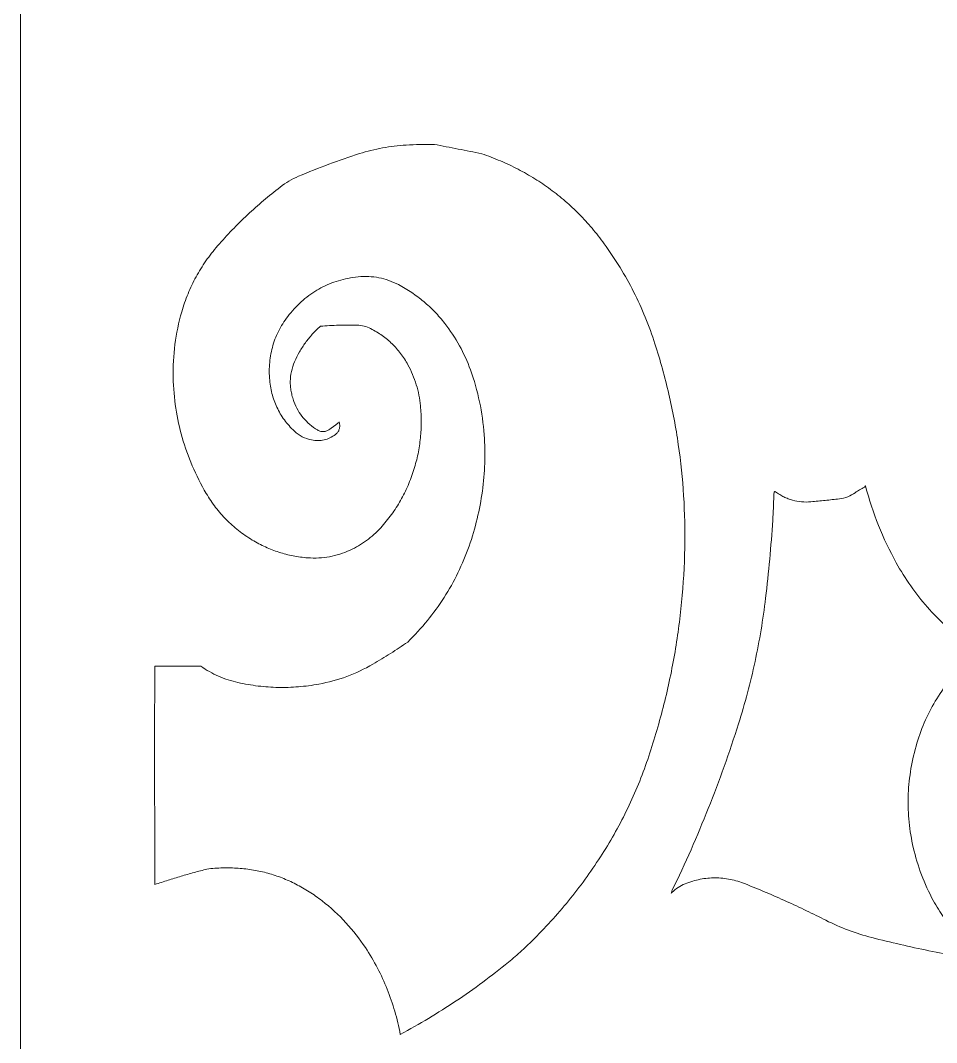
# Model space of a CAD drawing. Header units: centimetres. Extents: x -8.7 to 3.9, y -9.4 to 10.8.
# Drawn here: x -8.694 to -5.885, y 3.735 to 6.869 of the extents above; entities that cross this region are included whole.
import ezdxf

# ---------------------------------------------------------------- set-up
doc = ezdxf.new("R2010")
doc.units = ezdxf.units.CM
doc.header["$MEASUREMENT"] = 0
doc.layers.add('layer 1', color=7, linetype='Continuous')

msp = doc.modelspace()

# ---------------------------------------------------------------- linework, layer by layer
at = {"layer": 'layer 1', "color": 242, "lineweight": 9}
for points, knots in [([(-8.69351, 10.76315), (-8.69351, 10.76315), (-8.69351, -9.44244), (-8.69351, -9.44244), (-8.69351, -9.44244), (-8.69351, -9.44244), (-3.0756, -9.44244), (-3.0756, -9.44244), (-3.0756, -9.44244), (-3.0756, -9.44244), (-3.0756, 10.76315), (-3.0756, 10.76315), (-3.0756, 10.76315), (-3.0756, 10.76315), (-8.69351, 10.76315), (-8.69351, 10.76315)], [0, 0, 0, 0, 0.2, 0.2, 0.2, 0.2, 0.4, 0.4, 0.4, 0.4, 0.6, 0.6, 0.6, 0.6, 1, 1, 1, 1]), ([(-7.52883, 3.76046), (-7.53328, 3.78439), (-7.53889, 3.80806), (-7.54566, 3.83141), (-7.54566, 3.83141), (-7.55227, 3.85428), (-7.56005, 3.87679), (-7.5689, 3.89888), (-7.5689, 3.89888), (-7.57778, 3.92099), (-7.58777, 3.9426), (-7.59881, 3.96371), (-7.59881, 3.96371), (-7.61003, 3.98519), (-7.62234, 4.0061), (-7.63564, 4.02638), (-7.63564, 4.02638), (-7.65338, 4.05342), (-7.67336, 4.07893), (-7.69534, 4.10263), (-7.69534, 4.10263), (-7.71788, 4.12695), (-7.74236, 4.14937), (-7.76855, 4.1697), (-7.76855, 4.1697), (-7.77502, 4.17473), (-7.78161, 4.17961), (-7.7883, 4.18434), (-7.7883, 4.18434), (-7.79479, 4.18892), (-7.80138, 4.19334), (-7.80807, 4.19762), (-7.80807, 4.19762), (-7.81479, 4.2019), (-7.82158, 4.20602), (-7.82847, 4.20997), (-7.82847, 4.20997), (-7.83519, 4.21382), (-7.84203, 4.21752), (-7.84893, 4.22104), (-7.84893, 4.22104), (-7.86274, 4.22809), (-7.87688, 4.23443), (-7.89129, 4.24006), (-7.89129, 4.24006), (-7.90548, 4.24557), (-7.91992, 4.25038), (-7.93461, 4.25443), (-7.93461, 4.25443), (-7.94928, 4.25848), (-7.96415, 4.26177), (-7.97914, 4.26431), (-7.97914, 4.26431), (-7.99451, 4.2669), (-8.01001, 4.26874), (-8.02556, 4.26982), (-8.02556, 4.26982), (-8.03335, 4.27035), (-8.04115, 4.2707), (-8.04895, 4.27085), (-8.04895, 4.27085), (-8.05698, 4.271), (-8.065, 4.27098), (-8.073, 4.27078), (-8.073, 4.27078), (-8.08103, 4.27055), (-8.08903, 4.27015), (-8.09703, 4.26957), (-8.09703, 4.26957), (-8.1053, 4.26897), (-8.11356, 4.26819), (-8.12178, 4.26723), (-8.12178, 4.26723), (-8.13496, 4.26381), (-8.14812, 4.26029), (-8.16125, 4.25664), (-8.16125, 4.25664), (-8.17459, 4.25292), (-8.1879, 4.24909), (-8.20118, 4.24514), (-8.20118, 4.24514), (-8.21446, 4.24122), (-8.22772, 4.23714), (-8.24093, 4.23299), (-8.24093, 4.23299), (-8.25439, 4.22874), (-8.26779, 4.22439), (-8.28118, 4.21991), (-8.28118, 4.21991), (-8.28143, 4.27584), (-8.28163, 4.33176), (-8.28178, 4.38768), (-8.28178, 4.38768), (-8.28191, 4.44348), (-8.28201, 4.49928), (-8.28206, 4.55508), (-8.28206, 4.55508), (-8.28208, 4.61088), (-8.28208, 4.66668), (-8.28203, 4.72248), (-8.28203, 4.72248), (-8.28196, 4.77815), (-8.28186, 4.83382), (-8.28168, 4.88949), (-8.28168, 4.88949), (-8.28168, 4.88949), (-8.1406, 4.88917), (-8.1406, 4.88917), (-8.1406, 4.88917), (-8.12342, 4.87717), (-8.10508, 4.86688), (-8.08591, 4.85845), (-8.08591, 4.85845), (-8.06679, 4.85002), (-8.04689, 4.84351), (-8.02651, 4.83898), (-8.02651, 4.83898), (-8.00606, 4.83443), (-7.98535, 4.83088), (-7.96455, 4.82836), (-7.96455, 4.82836), (-7.9441, 4.8259), (-7.92357, 4.82446), (-7.90299, 4.82406), (-7.90299, 4.82406), (-7.88241, 4.82366), (-7.86181, 4.82431), (-7.8413, 4.82597), (-7.8413, 4.82597), (-7.82035, 4.82768), (-7.79949, 4.83043), (-7.77879, 4.83417), (-7.77879, 4.83417), (-7.74951, 4.83948), (-7.7207, 4.84736), (-7.69278, 4.85765), (-7.69278, 4.85765), (-7.66515, 4.86781), (-7.63846, 4.88039), (-7.61305, 4.89523), (-7.61305, 4.89523), (-7.59476, 4.90592), (-7.57668, 4.91694), (-7.55879, 4.92829), (-7.55879, 4.92829), (-7.54105, 4.93956), (-7.52352, 4.95116), (-7.50621, 4.9631), (-7.50621, 4.9631), (-7.48478, 4.98401), (-7.46453, 5.00612), (-7.44558, 5.02929), (-7.44558, 5.02929), (-7.42724, 5.05173), (-7.41021, 5.07521), (-7.39459, 5.09961), (-7.39459, 5.09961), (-7.37897, 5.12401), (-7.36478, 5.14929), (-7.35212, 5.17536), (-7.35212, 5.17536), (-7.33919, 5.20195), (-7.3278, 5.22924), (-7.31798, 5.25714), (-7.31798, 5.25714), (-7.30827, 5.28474), (-7.29997, 5.31282), (-7.29308, 5.34124), (-7.29308, 5.34124), (-7.28634, 5.36904), (-7.28105, 5.39717), (-7.2772, 5.42549), (-7.2772, 5.42549), (-7.27336, 5.45385), (-7.27097, 5.48237), (-7.27003, 5.51095), (-7.27003, 5.51095), (-7.2691, 5.54009), (-7.26963, 5.56927), (-7.27164, 5.59835), (-7.27164, 5.59835), (-7.27401, 5.63239), (-7.27874, 5.66622), (-7.28581, 5.69961), (-7.28581, 5.69961), (-7.29285, 5.73289), (-7.30224, 5.76564), (-7.31388, 5.79764), (-7.31388, 5.79764), (-7.32314, 5.82308), (-7.33439, 5.84773), (-7.34747, 5.87143), (-7.34747, 5.87143), (-7.3607, 5.89533), (-7.37575, 5.91817), (-7.3925, 5.93976), (-7.3925, 5.93976), (-7.40211, 5.95214), (-7.41235, 5.96398), (-7.42322, 5.97528), (-7.42322, 5.97528), (-7.43388, 5.98637), (-7.44513, 5.99686), (-7.45693, 6.00675), (-7.45693, 6.00675), (-7.46873, 6.01661), (-7.48105, 6.02585), (-7.49386, 6.0344), (-7.49386, 6.0344), (-7.50699, 6.04318), (-7.5206, 6.05128), (-7.53459, 6.05865), (-7.53459, 6.05865), (-7.54417, 6.06368), (-7.55411, 6.06803), (-7.56432, 6.07166), (-7.56432, 6.07166), (-7.57416, 6.07513), (-7.58427, 6.07787), (-7.59451, 6.07983), (-7.59451, 6.07983), (-7.60478, 6.08182), (-7.61517, 6.08303), (-7.62558, 6.08346), (-7.62558, 6.08346), (-7.63655, 6.08391), (-7.64754, 6.08358), (-7.65846, 6.08247), (-7.65846, 6.08247), (-7.66883, 6.08142), (-7.67914, 6.07991), (-7.68936, 6.07792), (-7.68936, 6.07792), (-7.69904, 6.07603), (-7.70865, 6.07367), (-7.71811, 6.07088), (-7.71811, 6.07088), (-7.72757, 6.06806), (-7.73688, 6.06479), (-7.74601, 6.06104), (-7.74601, 6.06104), (-7.75499, 6.05737), (-7.7638, 6.05324), (-7.77235, 6.04866), (-7.77235, 6.04866), (-7.78093, 6.04408), (-7.78925, 6.0391), (-7.7973, 6.03369), (-7.7973, 6.03369), (-7.80556, 6.02814), (-7.81353, 6.0222), (-7.8212, 6.01586), (-7.8212, 6.01586), (-7.82888, 6.00952), (-7.83625, 6.00283), (-7.84329, 5.99581), (-7.84329, 5.99581), (-7.85076, 5.98834), (-7.85791, 5.98056), (-7.86468, 5.97246), (-7.86468, 5.97246), (-7.87074, 5.96522), (-7.87647, 5.95769), (-7.88186, 5.94995), (-7.88186, 5.94995), (-7.88697, 5.94263), (-7.89172, 5.93505), (-7.8961, 5.92725), (-7.8961, 5.92725), (-7.90047, 5.91948), (-7.90447, 5.91148), (-7.90805, 5.90331), (-7.90805, 5.90331), (-7.91157, 5.89531), (-7.91469, 5.88713), (-7.91741, 5.8788), (-7.91741, 5.8788), (-7.9201, 5.87047), (-7.92239, 5.86202), (-7.92422, 5.85347), (-7.92422, 5.85347), (-7.92611, 5.84474), (-7.92757, 5.83593), (-7.9286, 5.82708), (-7.9286, 5.82708), (-7.92961, 5.8182), (-7.93021, 5.80929), (-7.93039, 5.80036), (-7.93039, 5.80036), (-7.93059, 5.79093), (-7.93036, 5.78149), (-7.92968, 5.77206), (-7.92968, 5.77206), (-7.92913, 5.76398), (-7.92822, 5.75591), (-7.92696, 5.74791), (-7.92696, 5.74791), (-7.92578, 5.74034), (-7.92425, 5.73284), (-7.92239, 5.72542), (-7.92239, 5.72542), (-7.9205, 5.718), (-7.91829, 5.71068), (-7.91574, 5.70346), (-7.91574, 5.70346), (-7.91323, 5.69641), (-7.91041, 5.68952), (-7.90724, 5.68275), (-7.90724, 5.68275), (-7.90407, 5.67601), (-7.90058, 5.66942), (-7.89675, 5.663), (-7.89675, 5.663), (-7.8929, 5.65651), (-7.88873, 5.6502), (-7.88427, 5.64411), (-7.88427, 5.64411), (-7.8798, 5.63802), (-7.87504, 5.63216), (-7.87003, 5.6265), (-7.87003, 5.6265), (-7.86478, 5.62059), (-7.85924, 5.6149), (-7.85348, 5.60947), (-7.85348, 5.60947), (-7.84631, 5.60275), (-7.83824, 5.59707), (-7.82951, 5.59259), (-7.82951, 5.59259), (-7.82058, 5.58801), (-7.81107, 5.58469), (-7.80123, 5.58273), (-7.80123, 5.58273), (-7.79456, 5.58139), (-7.78777, 5.58074), (-7.78098, 5.58076), (-7.78098, 5.58076), (-7.77476, 5.58079), (-7.76855, 5.58152), (-7.76249, 5.5829), (-7.76249, 5.5829), (-7.75642, 5.58429), (-7.75054, 5.58632), (-7.7449, 5.58899), (-7.7449, 5.58899), (-7.73874, 5.59193), (-7.73288, 5.59548), (-7.72739, 5.59958), (-7.72739, 5.59958), (-7.72465, 5.60164), (-7.72224, 5.60411), (-7.72025, 5.6069), (-7.72025, 5.6069), (-7.71836, 5.60952), (-7.71693, 5.61241), (-7.716, 5.61551), (-7.716, 5.61551), (-7.71549, 5.61707), (-7.71514, 5.6187), (-7.71491, 5.62034), (-7.71491, 5.62034), (-7.71464, 5.62215), (-7.71449, 5.62398), (-7.71446, 5.62582), (-7.71446, 5.62582), (-7.71446, 5.62768), (-7.71454, 5.62952), (-7.71474, 5.63136), (-7.71474, 5.63136), (-7.71497, 5.63352), (-7.71532, 5.63563), (-7.71575, 5.63775), (-7.71575, 5.63775), (-7.71683, 5.63689), (-7.71788, 5.63601), (-7.71897, 5.63515), (-7.71897, 5.63515), (-7.72012, 5.63422), (-7.72125, 5.63332), (-7.72239, 5.63241), (-7.72239, 5.63241), (-7.72354, 5.63153), (-7.7247, 5.63063), (-7.72583, 5.62972), (-7.72583, 5.62972), (-7.72707, 5.62879), (-7.72827, 5.62786), (-7.72951, 5.62693), (-7.72951, 5.62693), (-7.72951, 5.62693), (-7.74503, 5.61541), (-7.74503, 5.61541), (-7.74503, 5.61541), (-7.74659, 5.6143), (-7.74822, 5.61327), (-7.74991, 5.61234), (-7.74991, 5.61234), (-7.75137, 5.61151), (-7.75288, 5.6108), (-7.75444, 5.6102), (-7.75444, 5.6102), (-7.756, 5.60959), (-7.75761, 5.60912), (-7.75924, 5.60874), (-7.75924, 5.60874), (-7.76075, 5.60841), (-7.76231, 5.60819), (-7.76387, 5.60809), (-7.76387, 5.60809), (-7.76694, 5.60791), (-7.77001, 5.60824), (-7.77295, 5.60904), (-7.77295, 5.60904), (-7.77642, 5.60997), (-7.77972, 5.61138), (-7.78281, 5.61324), (-7.78281, 5.61324), (-7.79122, 5.61825), (-7.79917, 5.62398), (-7.80661, 5.63032), (-7.80661, 5.63032), (-7.81371, 5.63636), (-7.82027, 5.643), (-7.82621, 5.65017), (-7.82621, 5.65017), (-7.83215, 5.65734), (-7.83746, 5.66502), (-7.84208, 5.67312), (-7.84208, 5.67312), (-7.84702, 5.68175), (-7.85127, 5.69078), (-7.85474, 5.70011), (-7.85474, 5.70011), (-7.8567, 5.70537), (-7.85844, 5.71068), (-7.85995, 5.71606), (-7.85995, 5.71606), (-7.86135, 5.72112), (-7.86254, 5.72622), (-7.86347, 5.73138), (-7.86347, 5.73138), (-7.8644, 5.73654), (-7.8651, 5.74175), (-7.86553, 5.74698), (-7.86553, 5.74698), (-7.86596, 5.75203), (-7.86613, 5.75712), (-7.86606, 5.7622), (-7.86606, 5.7622), (-7.86588, 5.77226), (-7.86473, 5.78227), (-7.86256, 5.79211), (-7.86256, 5.79211), (-7.86027, 5.80247), (-7.857, 5.81261), (-7.8528, 5.82237), (-7.8528, 5.82237), (-7.84837, 5.83266), (-7.84337, 5.8427), (-7.83783, 5.85246), (-7.83783, 5.85246), (-7.83232, 5.86215), (-7.82626, 5.87153), (-7.81969, 5.88056), (-7.81969, 5.88056), (-7.81315, 5.88959), (-7.80608, 5.89825), (-7.79859, 5.9065), (-7.79859, 5.9065), (-7.79076, 5.91513), (-7.78249, 5.92333), (-7.77378, 5.93108), (-7.77378, 5.93108), (-7.75509, 5.93269), (-7.73632, 5.9338), (-7.71756, 5.93435), (-7.71756, 5.93435), (-7.69861, 5.93493), (-7.67967, 5.93498), (-7.66073, 5.93447), (-7.66073, 5.93447), (-7.65371, 5.9343), (-7.64674, 5.93334), (-7.63995, 5.93158), (-7.63995, 5.93158), (-7.63295, 5.9298), (-7.62616, 5.92723), (-7.61969, 5.92396), (-7.61969, 5.92396), (-7.60734, 5.91769), (-7.59547, 5.91053), (-7.58417, 5.90253), (-7.58417, 5.90253), (-7.57343, 5.8949), (-7.56329, 5.8865), (-7.55383, 5.87732), (-7.55383, 5.87732), (-7.5444, 5.86816), (-7.53567, 5.85827), (-7.52775, 5.84776), (-7.52775, 5.84776), (-7.51949, 5.83681), (-7.51207, 5.82524), (-7.50553, 5.81319), (-7.50553, 5.81319), (-7.49497, 5.79367), (-7.48636, 5.77317), (-7.47985, 5.75196), (-7.47985, 5.75196), (-7.47341, 5.7309), (-7.46908, 5.70924), (-7.46694, 5.68733), (-7.46694, 5.68733), (-7.46536, 5.6708), (-7.46455, 5.65417), (-7.46458, 5.63757), (-7.46458, 5.63757), (-7.4646, 5.62127), (-7.46546, 5.60497), (-7.46712, 5.58874), (-7.46712, 5.58874), (-7.46878, 5.57251), (-7.47124, 5.55639), (-7.47451, 5.54041), (-7.47451, 5.54041), (-7.47786, 5.52411), (-7.48201, 5.50798), (-7.48692, 5.49206), (-7.48692, 5.49206), (-7.4921, 5.47536), (-7.49819, 5.45893), (-7.50513, 5.44288), (-7.50513, 5.44288), (-7.5119, 5.4272), (-7.51954, 5.41193), (-7.528, 5.39712), (-7.528, 5.39712), (-7.53647, 5.3823), (-7.54576, 5.36796), (-7.5558, 5.35417), (-7.5558, 5.35417), (-7.56611, 5.34006), (-7.57715, 5.32653), (-7.5889, 5.31359), (-7.5889, 5.31359), (-7.60206, 5.29915), (-7.6166, 5.28607), (-7.63235, 5.2745), (-7.63235, 5.2745), (-7.64815, 5.26293), (-7.66508, 5.25294), (-7.68286, 5.24469), (-7.68286, 5.24469), (-7.6931, 5.23996), (-7.70362, 5.23586), (-7.71436, 5.23244), (-7.71436, 5.23244), (-7.72478, 5.22912), (-7.73537, 5.2265), (-7.74611, 5.22454), (-7.74611, 5.22454), (-7.75685, 5.2226), (-7.76772, 5.22137), (-7.77861, 5.22084), (-7.77861, 5.22084), (-7.78988, 5.22029), (-7.80118, 5.22044), (-7.81242, 5.22129), (-7.81242, 5.22129), (-7.82762, 5.22245), (-7.84276, 5.22449), (-7.85773, 5.22741), (-7.85773, 5.22741), (-7.87232, 5.23022), (-7.88671, 5.23392), (-7.90085, 5.23845), (-7.90085, 5.23845), (-7.91499, 5.24298), (-7.92883, 5.24834), (-7.94234, 5.2545), (-7.94234, 5.2545), (-7.95622, 5.26084), (-7.96973, 5.26798), (-7.98279, 5.27588), (-7.98279, 5.27588), (-7.99743, 5.28474), (-8.01154, 5.2945), (-8.02503, 5.30507), (-8.02503, 5.30507), (-8.03811, 5.31536), (-8.05054, 5.32645), (-8.06224, 5.3383), (-8.06224, 5.3383), (-8.07391, 5.35015), (-8.08485, 5.36273), (-8.09496, 5.37593), (-8.09496, 5.37593), (-8.10543, 5.38959), (-8.11504, 5.40388), (-8.12377, 5.4187), (-8.12377, 5.4187), (-8.13985, 5.44607), (-8.15424, 5.4744), (-8.16679, 5.50356), (-8.16679, 5.50356), (-8.17891, 5.53166), (-8.1892, 5.56054), (-8.19761, 5.58997), (-8.19761, 5.58997), (-8.20601, 5.61941), (-8.2125, 5.64934), (-8.21703, 5.67961), (-8.21703, 5.67961), (-8.22171, 5.7108), (-8.2244, 5.74222), (-8.22513, 5.77372), (-8.22513, 5.77372), (-8.22591, 5.80776), (-8.2241, 5.8418), (-8.21969, 5.87553), (-8.21969, 5.87553), (-8.21532, 5.90924), (-8.2084, 5.94258), (-8.19896, 5.97525), (-8.19896, 5.97525), (-8.19351, 5.99412), (-8.18704, 6.01269), (-8.17962, 6.03088), (-8.17962, 6.03088), (-8.17237, 6.04859), (-8.16415, 6.0659), (-8.15502, 6.0827), (-8.15502, 6.0827), (-8.14588, 6.09951), (-8.13582, 6.11578), (-8.12488, 6.13148), (-8.12488, 6.13148), (-8.11371, 6.14751), (-8.10168, 6.1629), (-8.08885, 6.17764), (-8.08885, 6.17764), (-8.05995, 6.21083), (-8.02943, 6.24255), (-7.99735, 6.27271), (-7.99735, 6.27271), (-7.96543, 6.30273), (-7.93202, 6.33113), (-7.89728, 6.35782), (-7.89728, 6.35782), (-7.88863, 6.36449), (-7.87954, 6.37058), (-7.87013, 6.37608), (-7.87013, 6.37608), (-7.8607, 6.38157), (-7.85097, 6.38645), (-7.84093, 6.39073), (-7.84093, 6.39073), (-7.81026, 6.40373), (-7.77932, 6.41606), (-7.7481, 6.42766), (-7.7481, 6.42766), (-7.71693, 6.43925), (-7.68548, 6.45015), (-7.65378, 6.46031), (-7.65378, 6.46031), (-7.63071, 6.46771), (-7.60719, 6.47362), (-7.58337, 6.478), (-7.58337, 6.478), (-7.55952, 6.48237), (-7.53539, 6.48522), (-7.51119, 6.48647), (-7.51119, 6.48647), (-7.49675, 6.48725), (-7.48229, 6.48781), (-7.46782, 6.48818), (-7.46782, 6.48818), (-7.45338, 6.48856), (-7.43892, 6.48876), (-7.42445, 6.48876), (-7.42445, 6.48876), (-7.40012, 6.48398), (-7.37582, 6.4792), (-7.35152, 6.4744), (-7.35152, 6.4744), (-7.32722, 6.46957), (-7.30292, 6.46474), (-7.27864, 6.45988), (-7.27864, 6.45988), (-7.25927, 6.45319), (-7.24015, 6.44582), (-7.22133, 6.43777), (-7.22133, 6.43777), (-7.20322, 6.43002), (-7.18541, 6.42159), (-7.16792, 6.41251), (-7.16792, 6.41251), (-7.15046, 6.40343), (-7.13333, 6.39369), (-7.1166, 6.3833), (-7.1166, 6.3833), (-7.10017, 6.37309), (-7.08412, 6.36222), (-7.06855, 6.35075), (-7.06855, 6.35075), (-7.05295, 6.3393), (-7.03781, 6.3272), (-7.02317, 6.31455), (-7.02317, 6.31455), (-7.00843, 6.3018), (-6.99419, 6.28849), (-6.98048, 6.27463), (-6.98048, 6.27463), (-6.96676, 6.26076), (-6.95358, 6.24637), (-6.94098, 6.23151), (-6.94098, 6.23151), (-6.92797, 6.21616), (-6.91554, 6.20036), (-6.9037, 6.18408), (-6.9037, 6.18408), (-6.88656, 6.16056), (-6.87039, 6.13634), (-6.85517, 6.11153), (-6.85517, 6.11153), (-6.8402, 6.08715), (-6.82624, 6.0622), (-6.81328, 6.03669), (-6.81328, 6.03669), (-6.80032, 6.0112), (-6.7884, 5.98519), (-6.77756, 5.95873), (-6.77756, 5.95873), (-6.76661, 5.93206), (-6.75673, 5.90497), (-6.74795, 5.87752), (-6.74795, 5.87752), (-6.73172, 5.82678), (-6.71758, 5.77538), (-6.70556, 5.72348), (-6.70556, 5.72348), (-6.69368, 5.67224), (-6.68392, 5.62054), (-6.67632, 5.56849), (-6.67632, 5.56849), (-6.66873, 5.51644), (-6.66329, 5.46411), (-6.66002, 5.41163), (-6.66002, 5.41163), (-6.65673, 5.35837), (-6.65557, 5.30502), (-6.65663, 5.25168), (-6.65663, 5.25168), (-6.65771, 5.19621), (-6.6609, 5.14082), (-6.66621, 5.0856), (-6.66621, 5.0856), (-6.67147, 5.0311), (-6.67882, 4.97684), (-6.68827, 4.92293), (-6.68827, 4.92293), (-6.69773, 4.86899), (-6.70926, 4.81548), (-6.72287, 4.76245), (-6.72287, 4.76245), (-6.73663, 4.70887), (-6.75243, 4.65581), (-6.77026, 4.60346), (-6.77026, 4.60346), (-6.78762, 4.55239), (-6.80805, 4.50243), (-6.83142, 4.4538), (-6.83142, 4.4538), (-6.85469, 4.40537), (-6.88085, 4.35835), (-6.90976, 4.31304), (-6.90976, 4.31304), (-6.93957, 4.26638), (-6.97187, 4.22132), (-7.00651, 4.17812), (-7.00651, 4.17812), (-7.04113, 4.13495), (-7.07806, 4.09367), (-7.11715, 4.0545), (-7.11715, 4.0545), (-7.12988, 4.04172), (-7.14294, 4.02929), (-7.1563, 4.01717), (-7.1563, 4.01717), (-7.16968, 4.00504), (-7.18337, 3.99324), (-7.19736, 3.98182), (-7.19736, 3.98182), (-7.24893, 3.93963), (-7.30249, 3.89996), (-7.35791, 3.86298), (-7.35791, 3.86298), (-7.41318, 3.82605), (-7.47021, 3.79186), (-7.52883, 3.76046)], [0, 0, 0, 0, 0.0049751, 0.0049751, 0.0049751, 0.0049751, 0.0099502, 0.0099502, 0.0099502, 0.0099502, 0.0149254, 0.0149254, 0.0149254, 0.0149254, 0.0199005, 0.0199005, 0.0199005, 0.0199005, 0.0248756, 0.0248756, 0.0248756, 0.0248756, 0.0298507, 0.0298507, 0.0298507, 0.0298507, 0.0348259, 0.0348259, 0.0348259, 0.0348259, 0.039801, 0.039801, 0.039801, 0.039801, 0.0447761, 0.0447761, 0.0447761, 0.0447761, 0.0497512, 0.0497512, 0.0497512, 0.0497512, 0.0547264, 0.0547264, 0.0547264, 0.0547264, 0.0597015, 0.0597015, 0.0597015, 0.0597015, 0.0646766, 0.0646766, 0.0646766, 0.0646766, 0.0696517, 0.0696517, 0.0696517, 0.0696517, 0.0746269, 0.0746269, 0.0746269, 0.0746269, 0.079602, 0.079602, 0.079602, 0.079602, 0.0845771, 0.0845771, 0.0845771, 0.0845771, 0.0895522, 0.0895522, 0.0895522, 0.0895522, 0.0945274, 0.0945274, 0.0945274, 0.0945274, 0.0995025, 0.0995025, 0.0995025, 0.0995025, 0.1044776, 0.1044776, 0.1044776, 0.1044776, 0.1094527, 0.1094527, 0.1094527, 0.1094527, 0.1144279, 0.1144279, 0.1144279, 0.1144279, 0.119403, 0.119403, 0.119403, 0.119403, 0.1243781, 0.1243781, 0.1243781, 0.1243781, 0.1293532, 0.1293532, 0.1293532, 0.1293532, 0.1343284, 0.1343284, 0.1343284, 0.1343284, 0.1393035, 0.1393035, 0.1393035, 0.1393035, 0.1442786, 0.1442786, 0.1442786, 0.1442786, 0.1492537, 0.1492537, 0.1492537, 0.1492537, 0.1542289, 0.1542289, 0.1542289, 0.1542289, 0.159204, 0.159204, 0.159204, 0.159204, 0.1641791, 0.1641791, 0.1641791, 0.1641791, 0.1691542, 0.1691542, 0.1691542, 0.1691542, 0.1741294, 0.1741294, 0.1741294, 0.1741294, 0.1791045, 0.1791045, 0.1791045, 0.1791045, 0.1840796, 0.1840796, 0.1840796, 0.1840796, 0.1890547, 0.1890547, 0.1890547, 0.1890547, 0.1940299, 0.1940299, 0.1940299, 0.1940299, 0.199005, 0.199005, 0.199005, 0.199005, 0.2039801, 0.2039801, 0.2039801, 0.2039801, 0.2089552, 0.2089552, 0.2089552, 0.2089552, 0.2139303, 0.2139303, 0.2139303, 0.2139303, 0.2189055, 0.2189055, 0.2189055, 0.2189055, 0.2238806, 0.2238806, 0.2238806, 0.2238806, 0.2288557, 0.2288557, 0.2288557, 0.2288557, 0.2338308, 0.2338308, 0.2338308, 0.2338308, 0.238806, 0.238806, 0.238806, 0.238806, 0.2437811, 0.2437811, 0.2437811, 0.2437811, 0.2487562, 0.2487562, 0.2487562, 0.2487562, 0.2537313, 0.2537313, 0.2537313, 0.2537313, 0.2587065, 0.2587065, 0.2587065, 0.2587065, 0.2636816, 0.2636816, 0.2636816, 0.2636816, 0.2686567, 0.2686567, 0.2686567, 0.2686567, 0.2736318, 0.2736318, 0.2736318, 0.2736318, 0.278607, 0.278607, 0.278607, 0.278607, 0.2835821, 0.2835821, 0.2835821, 0.2835821, 0.2885572, 0.2885572, 0.2885572, 0.2885572, 0.2935323, 0.2935323, 0.2935323, 0.2935323, 0.2985075, 0.2985075, 0.2985075, 0.2985075, 0.3034826, 0.3034826, 0.3034826, 0.3034826, 0.3084577, 0.3084577, 0.3084577, 0.3084577, 0.3134328, 0.3134328, 0.3134328, 0.3134328, 0.318408, 0.318408, 0.318408, 0.318408, 0.3233831, 0.3233831, 0.3233831, 0.3233831, 0.3283582, 0.3283582, 0.3283582, 0.3283582, 0.3333333, 0.3333333, 0.3333333, 0.3333333, 0.3383085, 0.3383085, 0.3383085, 0.3383085, 0.3432836, 0.3432836, 0.3432836, 0.3432836, 0.3482587, 0.3482587, 0.3482587, 0.3482587, 0.3532338, 0.3532338, 0.3532338, 0.3532338, 0.358209, 0.358209, 0.358209, 0.358209, 0.3631841, 0.3631841, 0.3631841, 0.3631841, 0.3681592, 0.3681592, 0.3681592, 0.3681592, 0.3731343, 0.3731343, 0.3731343, 0.3731343, 0.3781095, 0.3781095, 0.3781095, 0.3781095, 0.3830846, 0.3830846, 0.3830846, 0.3830846, 0.3880597, 0.3880597, 0.3880597, 0.3880597, 0.3930348, 0.3930348, 0.3930348, 0.3930348, 0.39801, 0.39801, 0.39801, 0.39801, 0.4029851, 0.4029851, 0.4029851, 0.4029851, 0.4079602, 0.4079602, 0.4079602, 0.4079602, 0.4129353, 0.4129353, 0.4129353, 0.4129353, 0.4179104, 0.4179104, 0.4179104, 0.4179104, 0.4228856, 0.4228856, 0.4228856, 0.4228856, 0.4278607, 0.4278607, 0.4278607, 0.4278607, 0.4328358, 0.4328358, 0.4328358, 0.4328358, 0.4378109, 0.4378109, 0.4378109, 0.4378109, 0.4427861, 0.4427861, 0.4427861, 0.4427861, 0.4477612, 0.4477612, 0.4477612, 0.4477612, 0.4527363, 0.4527363, 0.4527363, 0.4527363, 0.4577114, 0.4577114, 0.4577114, 0.4577114, 0.4626866, 0.4626866, 0.4626866, 0.4626866, 0.4676617, 0.4676617, 0.4676617, 0.4676617, 0.4726368, 0.4726368, 0.4726368, 0.4726368, 0.4776119, 0.4776119, 0.4776119, 0.4776119, 0.4825871, 0.4825871, 0.4825871, 0.4825871, 0.4875622, 0.4875622, 0.4875622, 0.4875622, 0.4925373, 0.4925373, 0.4925373, 0.4925373, 0.4975124, 0.4975124, 0.4975124, 0.4975124, 0.5024876, 0.5024876, 0.5024876, 0.5024876, 0.5074627, 0.5074627, 0.5074627, 0.5074627, 0.5124378, 0.5124378, 0.5124378, 0.5124378, 0.5174129, 0.5174129, 0.5174129, 0.5174129, 0.5223881, 0.5223881, 0.5223881, 0.5223881, 0.5273632, 0.5273632, 0.5273632, 0.5273632, 0.5323383, 0.5323383, 0.5323383, 0.5323383, 0.5373134, 0.5373134, 0.5373134, 0.5373134, 0.5422886, 0.5422886, 0.5422886, 0.5422886, 0.5472637, 0.5472637, 0.5472637, 0.5472637, 0.5522388, 0.5522388, 0.5522388, 0.5522388, 0.5572139, 0.5572139, 0.5572139, 0.5572139, 0.5621891, 0.5621891, 0.5621891, 0.5621891, 0.5671642, 0.5671642, 0.5671642, 0.5671642, 0.5721393, 0.5721393, 0.5721393, 0.5721393, 0.5771144, 0.5771144, 0.5771144, 0.5771144, 0.5820896, 0.5820896, 0.5820896, 0.5820896, 0.5870647, 0.5870647, 0.5870647, 0.5870647, 0.5920398, 0.5920398, 0.5920398, 0.5920398, 0.5970149, 0.5970149, 0.5970149, 0.5970149, 0.60199, 0.60199, 0.60199, 0.60199, 0.6069652, 0.6069652, 0.6069652, 0.6069652, 0.6119403, 0.6119403, 0.6119403, 0.6119403, 0.6169154, 0.6169154, 0.6169154, 0.6169154, 0.6218905, 0.6218905, 0.6218905, 0.6218905, 0.6268657, 0.6268657, 0.6268657, 0.6268657, 0.6318408, 0.6318408, 0.6318408, 0.6318408, 0.6368159, 0.6368159, 0.6368159, 0.6368159, 0.641791, 0.641791, 0.641791, 0.641791, 0.6467662, 0.6467662, 0.6467662, 0.6467662, 0.6517413, 0.6517413, 0.6517413, 0.6517413, 0.6567164, 0.6567164, 0.6567164, 0.6567164, 0.6616915, 0.6616915, 0.6616915, 0.6616915, 0.6666667, 0.6666667, 0.6666667, 0.6666667, 0.6716418, 0.6716418, 0.6716418, 0.6716418, 0.6766169, 0.6766169, 0.6766169, 0.6766169, 0.681592, 0.681592, 0.681592, 0.681592, 0.6865672, 0.6865672, 0.6865672, 0.6865672, 0.6915423, 0.6915423, 0.6915423, 0.6915423, 0.6965174, 0.6965174, 0.6965174, 0.6965174, 0.7014925, 0.7014925, 0.7014925, 0.7014925, 0.7064677, 0.7064677, 0.7064677, 0.7064677, 0.7114428, 0.7114428, 0.7114428, 0.7114428, 0.7164179, 0.7164179, 0.7164179, 0.7164179, 0.721393, 0.721393, 0.721393, 0.721393, 0.7263682, 0.7263682, 0.7263682, 0.7263682, 0.7313433, 0.7313433, 0.7313433, 0.7313433, 0.7363184, 0.7363184, 0.7363184, 0.7363184, 0.7412935, 0.7412935, 0.7412935, 0.7412935, 0.7462687, 0.7462687, 0.7462687, 0.7462687, 0.7512438, 0.7512438, 0.7512438, 0.7512438, 0.7562189, 0.7562189, 0.7562189, 0.7562189, 0.761194, 0.761194, 0.761194, 0.761194, 0.7661692, 0.7661692, 0.7661692, 0.7661692, 0.7711443, 0.7711443, 0.7711443, 0.7711443, 0.7761194, 0.7761194, 0.7761194, 0.7761194, 0.7810945, 0.7810945, 0.7810945, 0.7810945, 0.7860697, 0.7860697, 0.7860697, 0.7860697, 0.7910448, 0.7910448, 0.7910448, 0.7910448, 0.7960199, 0.7960199, 0.7960199, 0.7960199, 0.800995, 0.800995, 0.800995, 0.800995, 0.8059701, 0.8059701, 0.8059701, 0.8059701, 0.8109453, 0.8109453, 0.8109453, 0.8109453, 0.8159204, 0.8159204, 0.8159204, 0.8159204, 0.8208955, 0.8208955, 0.8208955, 0.8208955, 0.8258706, 0.8258706, 0.8258706, 0.8258706, 0.8308458, 0.8308458, 0.8308458, 0.8308458, 0.8358209, 0.8358209, 0.8358209, 0.8358209, 0.840796, 0.840796, 0.840796, 0.840796, 0.8457711, 0.8457711, 0.8457711, 0.8457711, 0.8507463, 0.8507463, 0.8507463, 0.8507463, 0.8557214, 0.8557214, 0.8557214, 0.8557214, 0.8606965, 0.8606965, 0.8606965, 0.8606965, 0.8656716, 0.8656716, 0.8656716, 0.8656716, 0.8706468, 0.8706468, 0.8706468, 0.8706468, 0.8756219, 0.8756219, 0.8756219, 0.8756219, 0.880597, 0.880597, 0.880597, 0.880597, 0.8855721, 0.8855721, 0.8855721, 0.8855721, 0.8905473, 0.8905473, 0.8905473, 0.8905473, 0.8955224, 0.8955224, 0.8955224, 0.8955224, 0.9004975, 0.9004975, 0.9004975, 0.9004975, 0.9054726, 0.9054726, 0.9054726, 0.9054726, 0.9104478, 0.9104478, 0.9104478, 0.9104478, 0.9154229, 0.9154229, 0.9154229, 0.9154229, 0.920398, 0.920398, 0.920398, 0.920398, 0.9253731, 0.9253731, 0.9253731, 0.9253731, 0.9303483, 0.9303483, 0.9303483, 0.9303483, 0.9353234, 0.9353234, 0.9353234, 0.9353234, 0.9402985, 0.9402985, 0.9402985, 0.9402985, 0.9452736, 0.9452736, 0.9452736, 0.9452736, 0.9502488, 0.9502488, 0.9502488, 0.9502488, 0.9552239, 0.9552239, 0.9552239, 0.9552239, 0.960199, 0.960199, 0.960199, 0.960199, 0.9651741, 0.9651741, 0.9651741, 0.9651741, 0.9701493, 0.9701493, 0.9701493, 0.9701493, 0.9751244, 0.9751244, 0.9751244, 0.9751244, 0.9800995, 0.9800995, 0.9800995, 0.9800995, 0.9850746, 0.9850746, 0.9850746, 0.9850746, 0.9900498, 0.9900498, 0.9900498, 0.9900498, 1, 1, 1, 1]), ([(-5.73202, 3.9855), (-5.79094, 3.99455), (-5.84966, 4.00507), (-5.90807, 4.01702), (-5.90807, 4.01702), (-5.96677, 4.02902), (-6.02513, 4.04245), (-6.08317, 4.05732), (-6.08317, 4.05732), (-6.10752, 4.06356), (-6.13152, 4.07111), (-6.15507, 4.07996), (-6.15507, 4.07996), (-6.17851, 4.08877), (-6.20146, 4.09885), (-6.2238, 4.11017), (-6.2238, 4.11017), (-6.24365, 4.12024), (-6.2636, 4.13007), (-6.28367, 4.13968), (-6.28367, 4.13968), (-6.30402, 4.14942), (-6.3245, 4.15895), (-6.34508, 4.16824), (-6.34508, 4.16824), (-6.36566, 4.17755), (-6.38631, 4.1866), (-6.40709, 4.19543), (-6.40709, 4.19543), (-6.4282, 4.20444), (-6.44941, 4.21319), (-6.47071, 4.22172), (-6.47071, 4.22172), (-6.47841, 4.22479), (-6.48624, 4.22753), (-6.49419, 4.22992), (-6.49419, 4.22992), (-6.50171, 4.23219), (-6.50933, 4.2341), (-6.517, 4.23563), (-6.517, 4.23563), (-6.5247, 4.23719), (-6.53248, 4.23835), (-6.54027, 4.23916), (-6.54027, 4.23916), (-6.54792, 4.23994), (-6.5556, 4.24034), (-6.56329, 4.24034), (-6.56329, 4.24034), (-6.57097, 4.24036), (-6.57866, 4.24001), (-6.58631, 4.23926), (-6.58631, 4.23926), (-6.59409, 4.2385), (-6.60183, 4.23734), (-6.60953, 4.23584), (-6.60953, 4.23584), (-6.61721, 4.23433), (-6.62483, 4.23244), (-6.63232, 4.23023), (-6.63232, 4.23023), (-6.64025, 4.22786), (-6.64805, 4.22517), (-6.65575, 4.22212), (-6.65575, 4.22212), (-6.66304, 4.21921), (-6.67001, 4.21553), (-6.67653, 4.21113), (-6.67653, 4.21113), (-6.68354, 4.2064), (-6.69006, 4.20097), (-6.696, 4.19493), (-6.696, 4.19493), (-6.69617, 4.19473), (-6.69638, 4.19453), (-6.69658, 4.19435), (-6.69658, 4.19435), (-6.6967, 4.19425), (-6.69683, 4.19412), (-6.69698, 4.19402), (-6.69698, 4.19402), (-6.6971, 4.19395), (-6.69723, 4.19385), (-6.69738, 4.1938), (-6.69738, 4.1938), (-6.69746, 4.19377), (-6.69751, 4.19375), (-6.69758, 4.19375), (-6.69758, 4.19375), (-6.69763, 4.19375), (-6.69771, 4.19377), (-6.69773, 4.19382), (-6.69773, 4.19382), (-6.69778, 4.1939), (-6.69783, 4.19397), (-6.69783, 4.19407), (-6.69783, 4.19407), (-6.69783, 4.19417), (-6.69783, 4.19428), (-6.69783, 4.19438), (-6.69783, 4.19438), (-6.69781, 4.19458), (-6.69776, 4.19478), (-6.69771, 4.19498), (-6.69771, 4.19498), (-6.69743, 4.19614), (-6.69708, 4.19724), (-6.69668, 4.19835), (-6.69668, 4.19835), (-6.6962, 4.19968), (-6.69565, 4.20097), (-6.69502, 4.20223), (-6.69502, 4.20223), (-6.65512, 4.28446), (-6.61824, 4.36814), (-6.5844, 4.45304), (-6.5844, 4.45304), (-6.55044, 4.53835), (-6.51957, 4.62487), (-6.49185, 4.71244), (-6.49185, 4.71244), (-6.47197, 4.77523), (-6.45507, 4.83893), (-6.44121, 4.90333), (-6.44121, 4.90333), (-6.42734, 4.96758), (-6.41655, 5.03244), (-6.40883, 5.09772), (-6.40883, 5.09772), (-6.40415, 5.13742), (-6.39995, 5.17719), (-6.39625, 5.21702), (-6.39625, 5.21702), (-6.39255, 5.25676), (-6.38938, 5.29656), (-6.38669, 5.33639), (-6.38669, 5.33639), (-6.38583, 5.34892), (-6.38518, 5.36147), (-6.3847, 5.37402), (-6.3847, 5.37402), (-6.3842, 5.3866), (-6.38392, 5.39918), (-6.3838, 5.41176), (-6.3838, 5.41176), (-6.38377, 5.41367), (-6.38362, 5.41558), (-6.38332, 5.41747), (-6.38332, 5.41747), (-6.38307, 5.41918), (-6.38266, 5.42087), (-6.38211, 5.42253), (-6.38211, 5.42253), (-6.38196, 5.42298), (-6.38173, 5.42338), (-6.38143, 5.42373), (-6.38143, 5.42373), (-6.38126, 5.42396), (-6.38098, 5.42411), (-6.3807, 5.42416), (-6.3807, 5.42416), (-6.3804, 5.42424), (-6.3801, 5.42421), (-6.3798, 5.42411), (-6.3798, 5.42411), (-6.37927, 5.42393), (-6.37879, 5.42368), (-6.37834, 5.42336), (-6.37834, 5.42336), (-6.37419, 5.42041), (-6.36991, 5.41762), (-6.36553, 5.415), (-6.36553, 5.415), (-6.36138, 5.41254), (-6.35716, 5.41022), (-6.35283, 5.40814), (-6.35283, 5.40814), (-6.34848, 5.40602), (-6.34407, 5.40411), (-6.33957, 5.40237), (-6.33957, 5.40237), (-6.33519, 5.40071), (-6.33074, 5.39926), (-6.32621, 5.398), (-6.32621, 5.398), (-6.31726, 5.39548), (-6.3081, 5.39382), (-6.29884, 5.39299), (-6.29884, 5.39299), (-6.28916, 5.39214), (-6.27944, 5.39214), (-6.26976, 5.39299), (-6.26976, 5.39299), (-6.25524, 5.39427), (-6.24073, 5.39571), (-6.22621, 5.39724), (-6.22621, 5.39724), (-6.2116, 5.39878), (-6.197, 5.40046), (-6.18241, 5.40227), (-6.18241, 5.40227), (-6.17368, 5.40336), (-6.16513, 5.40549), (-6.1569, 5.40864), (-6.1569, 5.40864), (-6.14888, 5.41173), (-6.14126, 5.41581), (-6.13421, 5.42079), (-6.13421, 5.42079), (-6.12973, 5.42396), (-6.12513, 5.42695), (-6.1204, 5.42977), (-6.1204, 5.42977), (-6.11555, 5.43266), (-6.11056, 5.43536), (-6.10551, 5.43787), (-6.10551, 5.43787), (-6.10516, 5.43805), (-6.10485, 5.4383), (-6.1046, 5.4386), (-6.1046, 5.4386), (-6.10425, 5.43905), (-6.104, 5.43953), (-6.1038, 5.44006), (-6.1038, 5.44006), (-6.10372, 5.44031), (-6.10362, 5.44054), (-6.10352, 5.44079), (-6.10352, 5.44079), (-6.10347, 5.44092), (-6.10339, 5.44107), (-6.10332, 5.44119), (-6.10332, 5.44119), (-6.10324, 5.44134), (-6.10314, 5.44147), (-6.10304, 5.44159), (-6.10304, 5.44159), (-6.10299, 5.44165), (-6.10294, 5.4417), (-6.10289, 5.44172), (-6.10289, 5.44172), (-6.10282, 5.44175), (-6.10277, 5.44175), (-6.10269, 5.44175), (-6.10269, 5.44175), (-6.10264, 5.44172), (-6.10256, 5.44167), (-6.10251, 5.44159), (-6.10251, 5.44159), (-6.10246, 5.44154), (-6.10241, 5.44147), (-6.10239, 5.44137), (-6.10239, 5.44137), (-6.10231, 5.44122), (-6.10226, 5.44104), (-6.10221, 5.44087), (-6.10221, 5.44087), (-6.09155, 5.39996), (-6.07831, 5.35978), (-6.06259, 5.32054), (-6.06259, 5.32054), (-6.04689, 5.28134), (-6.02873, 5.24321), (-6.00822, 5.2063), (-6.00822, 5.2063), (-5.99459, 5.1818), (-5.9797, 5.15802), (-5.9636, 5.13508), (-5.9636, 5.13508), (-5.94785, 5.11266), (-5.93092, 5.09108), (-5.91285, 5.07045), (-5.91285, 5.07045), (-5.89479, 5.04982), (-5.87565, 5.03017), (-5.8555, 5.01161), (-5.8555, 5.01161), (-5.83489, 4.99261), (-5.81331, 4.9747), (-5.79082, 4.95795), (-5.79082, 4.95795), (-5.78973, 4.95714), (-5.78878, 4.95616), (-5.788, 4.95505), (-5.788, 4.95505), (-5.78709, 4.9538), (-5.78634, 4.95241), (-5.78581, 4.95095), (-5.78581, 4.95095), (-5.78485, 4.94836), (-5.78402, 4.94572), (-5.78337, 4.94305), (-5.78337, 4.94305), (-5.78279, 4.94074), (-5.78234, 4.9384), (-5.78206, 4.93604), (-5.78206, 4.93604), (-5.78178, 4.9337), (-5.78168, 4.93131), (-5.78173, 4.92894), (-5.78173, 4.92894), (-5.78178, 4.92678), (-5.78201, 4.92461), (-5.78241, 4.92248), (-5.78241, 4.92248), (-5.78317, 4.9183), (-5.78463, 4.91427), (-5.78669, 4.91055), (-5.78669, 4.91055), (-5.789, 4.9064), (-5.79192, 4.9026), (-5.79532, 4.89928), (-5.79532, 4.89928), (-5.81363, 4.88144), (-5.83077, 4.86243), (-5.84664, 4.8424), (-5.84664, 4.8424), (-5.86194, 4.82308), (-5.87595, 4.80278), (-5.88855, 4.7816), (-5.88855, 4.7816), (-5.90118, 4.76041), (-5.91235, 4.73843), (-5.92206, 4.71576), (-5.92206, 4.71576), (-5.93207, 4.69234), (-5.94058, 4.66829), (-5.9475, 4.64378), (-5.9475, 4.64378), (-5.95479, 4.61797), (-5.9605, 4.59176), (-5.9646, 4.56527), (-5.9646, 4.56527), (-5.96853, 4.53978), (-5.97087, 4.5141), (-5.97155, 4.48834), (-5.97155, 4.48834), (-5.97222, 4.46255), (-5.97127, 4.43677), (-5.96868, 4.41113), (-5.96868, 4.41113), (-5.96601, 4.38487), (-5.96171, 4.35878), (-5.9558, 4.33302), (-5.9558, 4.33302), (-5.94931, 4.30477), (-5.9409, 4.27699), (-5.93067, 4.24987), (-5.93067, 4.24987), (-5.9204, 4.22273), (-5.9083, 4.19631), (-5.89449, 4.1708), (-5.89449, 4.1708), (-5.8846, 4.15259), (-5.87363, 4.13501), (-5.86166, 4.1181), (-5.86166, 4.1181), (-5.84994, 4.1016), (-5.83721, 4.08582), (-5.82355, 4.07088), (-5.82355, 4.07088), (-5.80989, 4.05591), (-5.79534, 4.04182), (-5.77995, 4.02867), (-5.77995, 4.02867), (-5.76402, 4.01501), (-5.74727, 4.0023), (-5.72984, 3.99063), (-5.72984, 3.99063), (-5.7285, 3.98972), (-5.72724, 3.98872), (-5.72609, 3.98758), (-5.72609, 3.98758), (-5.72508, 3.9866), (-5.72415, 3.9855), (-5.72337, 3.98431), (-5.72337, 3.98431), (-5.72322, 3.98411), (-5.72309, 3.98389), (-5.72297, 3.98368), (-5.72297, 3.98368), (-5.72289, 3.98353), (-5.72282, 3.98338), (-5.72277, 3.98323), (-5.72277, 3.98323), (-5.72269, 3.98308), (-5.72267, 3.98293), (-5.72262, 3.98278), (-5.72262, 3.98278), (-5.72262, 3.98268), (-5.72262, 3.9826), (-5.72264, 3.9825), (-5.72264, 3.9825), (-5.72267, 3.98235), (-5.72277, 3.98223), (-5.72292, 3.98217), (-5.72292, 3.98217), (-5.72322, 3.98207), (-5.72352, 3.98205), (-5.72382, 3.9821), (-5.72382, 3.9821), (-5.72402, 3.98212), (-5.7242, 3.98215), (-5.72438, 3.9822), (-5.72438, 3.9822), (-5.72463, 3.98225), (-5.7249, 3.98233), (-5.72516, 3.98243), (-5.72516, 3.98243), (-5.72541, 3.9825), (-5.72568, 3.9826), (-5.72594, 3.98268), (-5.72594, 3.98268), (-5.72629, 3.98283), (-5.72662, 3.98295), (-5.72697, 3.98311), (-5.72697, 3.98311), (-5.72697, 3.98311), (-5.73202, 3.9855), (-5.73202, 3.9855)], [0, 0, 0, 0, 0.009434, 0.009434, 0.009434, 0.009434, 0.0188679, 0.0188679, 0.0188679, 0.0188679, 0.0283019, 0.0283019, 0.0283019, 0.0283019, 0.0377358, 0.0377358, 0.0377358, 0.0377358, 0.0471698, 0.0471698, 0.0471698, 0.0471698, 0.0566038, 0.0566038, 0.0566038, 0.0566038, 0.0660377, 0.0660377, 0.0660377, 0.0660377, 0.0754717, 0.0754717, 0.0754717, 0.0754717, 0.0849057, 0.0849057, 0.0849057, 0.0849057, 0.0943396, 0.0943396, 0.0943396, 0.0943396, 0.1037736, 0.1037736, 0.1037736, 0.1037736, 0.1132075, 0.1132075, 0.1132075, 0.1132075, 0.1226415, 0.1226415, 0.1226415, 0.1226415, 0.1320755, 0.1320755, 0.1320755, 0.1320755, 0.1415094, 0.1415094, 0.1415094, 0.1415094, 0.1509434, 0.1509434, 0.1509434, 0.1509434, 0.1603774, 0.1603774, 0.1603774, 0.1603774, 0.1698113, 0.1698113, 0.1698113, 0.1698113, 0.1792453, 0.1792453, 0.1792453, 0.1792453, 0.1886792, 0.1886792, 0.1886792, 0.1886792, 0.1981132, 0.1981132, 0.1981132, 0.1981132, 0.2075472, 0.2075472, 0.2075472, 0.2075472, 0.2169811, 0.2169811, 0.2169811, 0.2169811, 0.2264151, 0.2264151, 0.2264151, 0.2264151, 0.2358491, 0.2358491, 0.2358491, 0.2358491, 0.245283, 0.245283, 0.245283, 0.245283, 0.254717, 0.254717, 0.254717, 0.254717, 0.2641509, 0.2641509, 0.2641509, 0.2641509, 0.2735849, 0.2735849, 0.2735849, 0.2735849, 0.2830189, 0.2830189, 0.2830189, 0.2830189, 0.2924528, 0.2924528, 0.2924528, 0.2924528, 0.3018868, 0.3018868, 0.3018868, 0.3018868, 0.3113208, 0.3113208, 0.3113208, 0.3113208, 0.3207547, 0.3207547, 0.3207547, 0.3207547, 0.3301887, 0.3301887, 0.3301887, 0.3301887, 0.3396226, 0.3396226, 0.3396226, 0.3396226, 0.3490566, 0.3490566, 0.3490566, 0.3490566, 0.3584906, 0.3584906, 0.3584906, 0.3584906, 0.3679245, 0.3679245, 0.3679245, 0.3679245, 0.3773585, 0.3773585, 0.3773585, 0.3773585, 0.3867925, 0.3867925, 0.3867925, 0.3867925, 0.3962264, 0.3962264, 0.3962264, 0.3962264, 0.4056604, 0.4056604, 0.4056604, 0.4056604, 0.4150943, 0.4150943, 0.4150943, 0.4150943, 0.4245283, 0.4245283, 0.4245283, 0.4245283, 0.4339623, 0.4339623, 0.4339623, 0.4339623, 0.4433962, 0.4433962, 0.4433962, 0.4433962, 0.4528302, 0.4528302, 0.4528302, 0.4528302, 0.4622642, 0.4622642, 0.4622642, 0.4622642, 0.4716981, 0.4716981, 0.4716981, 0.4716981, 0.4811321, 0.4811321, 0.4811321, 0.4811321, 0.490566, 0.490566, 0.490566, 0.490566, 0.5, 0.5, 0.5, 0.5, 0.509434, 0.509434, 0.509434, 0.509434, 0.5188679, 0.5188679, 0.5188679, 0.5188679, 0.5283019, 0.5283019, 0.5283019, 0.5283019, 0.5377358, 0.5377358, 0.5377358, 0.5377358, 0.5471698, 0.5471698, 0.5471698, 0.5471698, 0.5566038, 0.5566038, 0.5566038, 0.5566038, 0.5660377, 0.5660377, 0.5660377, 0.5660377, 0.5754717, 0.5754717, 0.5754717, 0.5754717, 0.5849057, 0.5849057, 0.5849057, 0.5849057, 0.5943396, 0.5943396, 0.5943396, 0.5943396, 0.6037736, 0.6037736, 0.6037736, 0.6037736, 0.6132075, 0.6132075, 0.6132075, 0.6132075, 0.6226415, 0.6226415, 0.6226415, 0.6226415, 0.6320755, 0.6320755, 0.6320755, 0.6320755, 0.6415094, 0.6415094, 0.6415094, 0.6415094, 0.6509434, 0.6509434, 0.6509434, 0.6509434, 0.6603774, 0.6603774, 0.6603774, 0.6603774, 0.6698113, 0.6698113, 0.6698113, 0.6698113, 0.6792453, 0.6792453, 0.6792453, 0.6792453, 0.6886792, 0.6886792, 0.6886792, 0.6886792, 0.6981132, 0.6981132, 0.6981132, 0.6981132, 0.7075472, 0.7075472, 0.7075472, 0.7075472, 0.7169811, 0.7169811, 0.7169811, 0.7169811, 0.7264151, 0.7264151, 0.7264151, 0.7264151, 0.7358491, 0.7358491, 0.7358491, 0.7358491, 0.745283, 0.745283, 0.745283, 0.745283, 0.754717, 0.754717, 0.754717, 0.754717, 0.7641509, 0.7641509, 0.7641509, 0.7641509, 0.7735849, 0.7735849, 0.7735849, 0.7735849, 0.7830189, 0.7830189, 0.7830189, 0.7830189, 0.7924528, 0.7924528, 0.7924528, 0.7924528, 0.8018868, 0.8018868, 0.8018868, 0.8018868, 0.8113208, 0.8113208, 0.8113208, 0.8113208, 0.8207547, 0.8207547, 0.8207547, 0.8207547, 0.8301887, 0.8301887, 0.8301887, 0.8301887, 0.8396226, 0.8396226, 0.8396226, 0.8396226, 0.8490566, 0.8490566, 0.8490566, 0.8490566, 0.8584906, 0.8584906, 0.8584906, 0.8584906, 0.8679245, 0.8679245, 0.8679245, 0.8679245, 0.8773585, 0.8773585, 0.8773585, 0.8773585, 0.8867925, 0.8867925, 0.8867925, 0.8867925, 0.8962264, 0.8962264, 0.8962264, 0.8962264, 0.9056604, 0.9056604, 0.9056604, 0.9056604, 0.9150943, 0.9150943, 0.9150943, 0.9150943, 0.9245283, 0.9245283, 0.9245283, 0.9245283, 0.9339623, 0.9339623, 0.9339623, 0.9339623, 0.9433962, 0.9433962, 0.9433962, 0.9433962, 0.9528302, 0.9528302, 0.9528302, 0.9528302, 0.9622642, 0.9622642, 0.9622642, 0.9622642, 0.9716981, 0.9716981, 0.9716981, 0.9716981, 0.9811321, 0.9811321, 0.9811321, 0.9811321, 1, 1, 1, 1])]:
    msp.add_open_spline(points, degree=3, knots=knots, dxfattribs=at)

doc.saveas('drawing.dxf')
